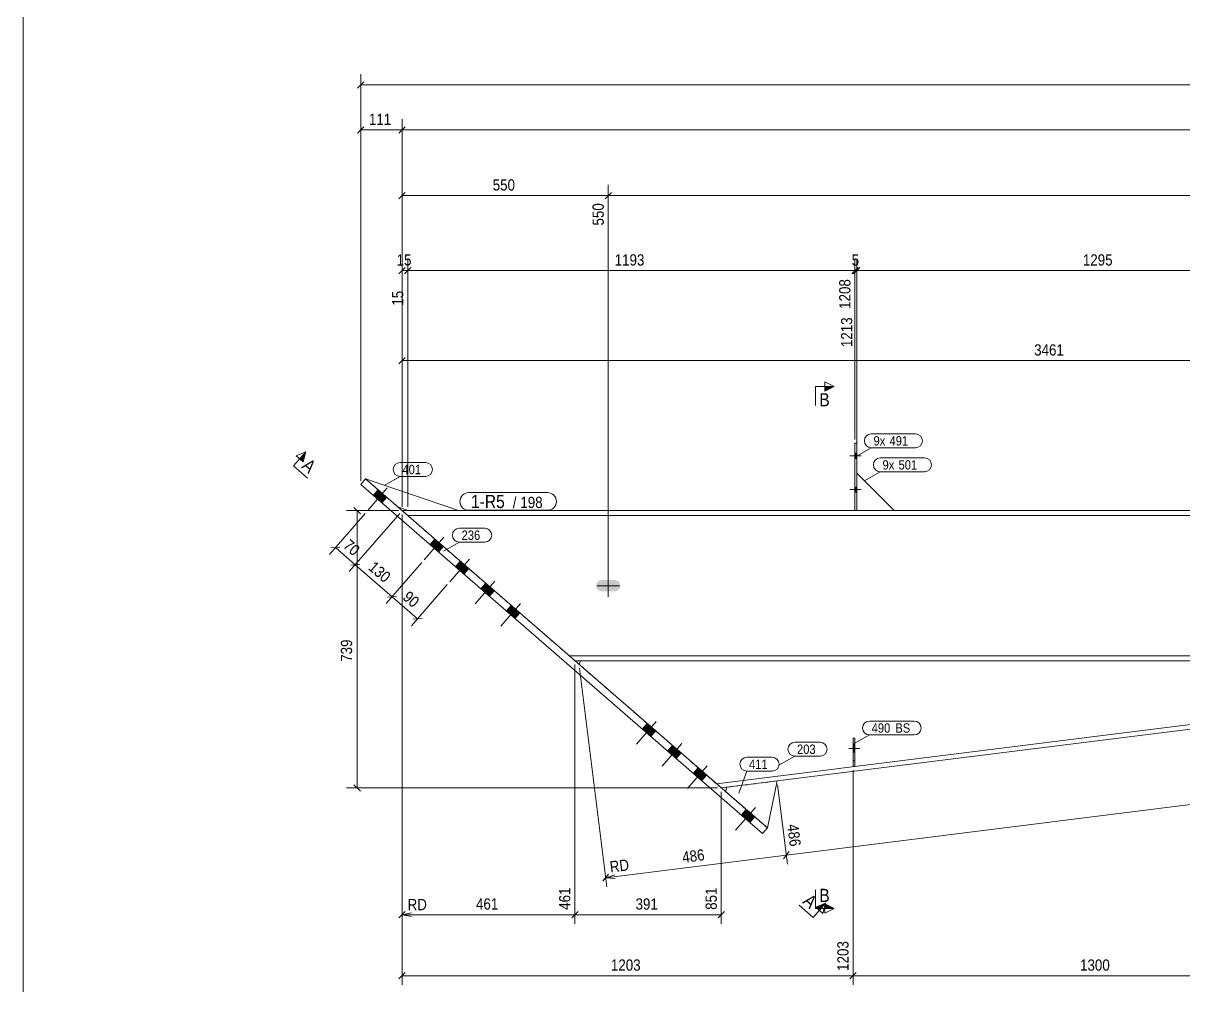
# Model space of a CAD drawing. Header units: millimetres. Extents: x 2 to 1174, y 1 to 825.
# Drawn here: x 5 to 314.6, y 311.7 to 568.4 of the extents above; entities that cross this region are included whole.
import ezdxf

# ---------------------------------------------------------------- set-up
doc = ezdxf.new("R2010")
doc.units = ezdxf.units.MM
for name, pattern in [('XKITLINE00', [0]), ('XKITLINE01', [4, 1, -1, 1, -1]), ('XKITLINE02', [4, 2, -2])]:
    doc.linetypes.add(name, pattern=pattern)
for name, color, linetype, lineweight in [('Bolt', 3, 'Continuous', 0), ('Dimensions', 7, 'Continuous', 0), ('DrawingSheet', 5, 'Continuous', 0), ('Part', 2, 'Continuous', 0), ('PartMark', 7, 'Continuous', 0), ('Section', 6, 'Continuous', 0)]:
    doc.layers.add(name, color=color, linetype=linetype, lineweight=lineweight)
doc.styles.add('ARIAL', font='ARIAL.TTF')

# ---------------------------------------------------------------- blocks, each defined once
blk = doc.blocks.new('*A17')
at = {"layer": 'Bolt'}
for points in [[(101.95, 441.99), (100.63, 440.48), (98.37, 442.44), (99.68, 443.95)], [(101.95, 441.99), (100.63, 440.48), (98.37, 442.44), (99.68, 443.95)], [(117.05, 428.87), (115.73, 427.36), (113.47, 429.33), (114.78, 430.84)], [(117.05, 428.87), (115.73, 427.36), (113.47, 429.33), (114.78, 430.84)], [(123.84, 422.97), (122.53, 421.46), (120.26, 423.43), (121.58, 424.94)], [(123.84, 422.97), (122.53, 421.46), (120.26, 423.43), (121.58, 424.94)], [(130.64, 417.07), (129.33, 415.56), (127.06, 417.53), (128.37, 419.04)], [(130.64, 417.07), (129.33, 415.56), (127.06, 417.53), (128.37, 419.04)], [(137.43, 411.17), (136.12, 409.66), (133.86, 411.62), (135.17, 413.13)], [(137.43, 411.17), (136.12, 409.66), (133.86, 411.62), (135.17, 413.13)], [(173.67, 379.69), (172.36, 378.18), (170.1, 380.15), (171.41, 381.66)], [(173.67, 379.69), (172.36, 378.18), (170.1, 380.15), (171.41, 381.66)], [(180.47, 373.79), (179.16, 372.28), (176.89, 374.25), (178.2, 375.76)], [(180.47, 373.79), (179.16, 372.28), (176.89, 374.25), (178.2, 375.76)], [(187.26, 367.89), (185.95, 366.38), (183.69, 368.35), (185, 369.86)], [(187.26, 367.89), (185.95, 366.38), (183.69, 368.35), (185, 369.86)], [(200.1, 356.74), (198.79, 355.23), (196.52, 357.2), (197.83, 358.71)], [(200.1, 356.74), (198.79, 355.23), (196.52, 357.2), (197.83, 358.71)]]:
    blk.add_hatch(color=3, dxfattribs=at).paths.add_polyline_path(points, flags=17)
at = {"layer": 'Bolt', "color": 3, "linetype": 'XKITLINE00', "lineweight": 0}
for p, q in [((96.88, 438.44), (102.12, 444.48)), ((96.88, 438.44), (102.12, 444.48)), ((98.37, 442.44), (99.68, 443.95)), ((98.37, 442.44), (99.68, 443.95)), ((100.63, 440.48), (101.95, 441.99)), ((100.63, 440.48), (101.95, 441.99)), ((111.98, 425.32), (117.23, 431.37)), ((111.98, 425.32), (117.23, 431.37)), ((113.47, 429.33), (114.78, 430.84)), ((113.47, 429.33), (114.78, 430.84)), ((115.73, 427.36), (117.05, 428.87)), ((115.73, 427.36), (117.05, 428.87)), ((118.77, 419.42), (124.02, 425.46)), ((118.77, 419.42), (124.02, 425.46)), ((120.26, 423.43), (121.58, 424.94)), ((120.26, 423.43), (121.58, 424.94)), ((122.53, 421.46), (123.84, 422.97)), ((122.53, 421.46), (123.84, 422.97)), ((125.57, 413.52), (130.82, 419.56)), ((125.57, 413.52), (130.82, 419.56)), ((127.06, 417.53), (128.37, 419.04)), ((127.06, 417.53), (128.37, 419.04)), ((129.33, 415.56), (130.64, 417.07)), ((129.33, 415.56), (130.64, 417.07)), ((132.36, 407.62), (137.61, 413.66)), ((132.36, 407.62), (137.61, 413.66)), ((133.86, 411.62), (135.17, 413.13)), ((133.86, 411.62), (135.17, 413.13)), ((136.12, 409.66), (137.43, 411.17)), ((136.12, 409.66), (137.43, 411.17)), ((168.61, 376.15), (173.85, 382.19)), ((168.61, 376.15), (173.85, 382.19)), ((170.1, 380.15), (171.41, 381.66)), ((170.1, 380.15), (171.41, 381.66)), ((172.36, 378.18), (173.67, 379.69)), ((172.36, 378.18), (173.67, 379.69)), ((175.4, 370.25), (180.65, 376.29)), ((175.4, 370.25), (180.65, 376.29)), ((176.89, 374.25), (178.2, 375.76)), ((176.89, 374.25), (178.2, 375.76)), ((179.16, 372.28), (180.47, 373.79)), ((179.16, 372.28), (180.47, 373.79)), ((182.2, 364.34), (187.44, 370.38)), ((182.2, 364.34), (187.44, 370.38)), ((183.69, 368.35), (185, 369.86)), ((183.69, 368.35), (185, 369.86)), ((185.95, 366.38), (187.26, 367.89)), ((185.95, 366.38), (187.26, 367.89)), ((195.03, 353.2), (200.28, 359.24)), ((195.03, 353.2), (200.28, 359.24)), ((196.52, 357.2), (197.83, 358.71)), ((196.52, 357.2), (197.83, 358.71)), ((198.79, 355.23), (200.1, 356.74)), ((198.79, 355.23), (200.1, 356.74))]:
    blk.add_line(p, q, dxfattribs=at)
blk = doc.blocks.new('*A18')
at = {"layer": 'Part', "color": 2, "linetype": 'XKITLINE00', "lineweight": 0}
for p, q in [((468.13, 438.4), (106.08, 438.4)), ((468.13, 437.1), (107.57, 437.1)), ((150.64, 399.7), (468.13, 399.7)), ((152.13, 398.4), (468.13, 398.4))]:
    blk.add_line(p, q, dxfattribs=at)
at = {"layer": 'Part', "color": 7, "linetype": 'XKITLINE01', "lineweight": 0}
blk.add_line((106.08, 438.4), (152.13, 398.4), dxfattribs=at)
blk = doc.blocks.new('*A21')
at = {"layer": 'Part', "color": 7, "linetype": 'XKITLINE01', "lineweight": 0}
for p, q in [((226.34, 377.73), (226.34, 370.23)), ((226.84, 377.73), (226.34, 377.73)), ((226.84, 370.23), (226.84, 377.73)), ((226.34, 371.73), (226.84, 371.73)), ((226.34, 370.23), (226.84, 370.23))]:
    blk.add_line(p, q, dxfattribs=at)
blk = doc.blocks.new('*A22')
at = {"layer": 'Part', "color": 2, "linetype": 'XKITLINE00', "lineweight": 0}
for p, q in [((226.34, 370.23), (226.34, 377.73)), ((226.34, 377.73), (226.84, 377.73)), ((226.84, 377.73), (226.84, 370.23)), ((226.83, 370.23), (226.34, 370.23))]:
    blk.add_line(p, q, dxfattribs=at)
at = {"layer": 'Part', "color": 7, "linetype": 'XKITLINE01', "lineweight": 0}
for p, q in [((226.34, 371.73), (226.84, 371.73)), ((226.84, 370.23), (226.83, 370.23)), ((226.83, 370.23), (226.84, 370.23))]:
    blk.add_line(p, q, dxfattribs=at)
blk = doc.blocks.new('*A23')
at = {"layer": 'Part', "color": 2, "linetype": 'XKITLINE00', "lineweight": 0}
blk.add_line((237.34, 438.4), (227.34, 448.4), dxfattribs=at)
at = {"layer": 'Part', "color": 7, "linetype": 'XKITLINE01', "lineweight": 0}
for p, q in [((227.34, 448.4), (227.34, 438.4)), ((227.34, 438.4), (237.34, 438.4))]:
    blk.add_line(p, q, dxfattribs=at)
blk = doc.blocks.new('*A24')
at = {"layer": 'Part', "color": 2, "linetype": 'XKITLINE00', "lineweight": 0}
for p, q in [((226.84, 456.4), (227.34, 456.4)), ((226.84, 456.4), (226.84, 438.4)), ((227.34, 456.4), (227.34, 438.4))]:
    blk.add_line(p, q, dxfattribs=at)
at = {"layer": 'Part', "color": 7, "linetype": 'XKITLINE01', "lineweight": 0}
blk.add_line((227.34, 438.4), (226.84, 438.4), dxfattribs=at)
blk = doc.blocks.new('*A55')
at = {"layer": 'Part', "color": 7, "linetype": 'XKITLINE01', "lineweight": 0}
for p, q in [((206.09, 366.33), (192.69, 364.65)), ((192.34, 363.48), (203.48, 353.81))]:
    blk.add_line(p, q, dxfattribs=at)
at = {"layer": 'Part', "color": 2, "linetype": 'XKITLINE00', "lineweight": 0}
for p, q in [((206.09, 366.33), (203.48, 353.81)), ((192.69, 364.65), (192.34, 363.48))]:
    blk.add_line(p, q, dxfattribs=at)
blk = doc.blocks.new('*A56')
at = {"layer": 'Part', "color": 2, "linetype": 'XKITLINE00', "lineweight": 0}
for p, q in [((96.34, 446.86), (121.08, 438.4)), ((107.58, 438.4), (104.94, 439.38))]:
    blk.add_line(p, q, dxfattribs=at)
at = {"layer": 'Part', "color": 7, "linetype": 'XKITLINE01', "lineweight": 0}
for p, q in [((96.34, 446.86), (104.94, 439.38)), ((121.08, 438.4), (107.58, 438.4))]:
    blk.add_line(p, q, dxfattribs=at)
blk = doc.blocks.new('*A57')
at = {"layer": 'Part', "color": 2, "linetype": 'XKITLINE00', "lineweight": 0}
for p, q in [((153.25, 397.43), (153.62, 398.4)), ((189.88, 365.61), (452.13, 398.4)), ((452.3, 397.11), (191.2, 364.47)), ((452.13, 398.4), (452.3, 397.11))]:
    blk.add_line(p, q, dxfattribs=at)
at = {"layer": 'Part', "color": 7, "linetype": 'XKITLINE01', "lineweight": 0}
for p, q in [((191.2, 364.47), (153.25, 397.43)), ((153.62, 398.4), (452.13, 398.4))]:
    blk.add_line(p, q, dxfattribs=at)
blk = doc.blocks.new('*A58')
at = {"layer": 'Part', "color": 2, "linetype": 'XKITLINE00', "lineweight": 0}
for p, q in [((96.34, 446.86), (95.02, 445.35)), ((96.34, 446.86), (203.48, 353.81)), ((95.02, 445.35), (202.16, 352.3)), ((202.16, 352.3), (203.48, 353.81))]:
    blk.add_line(p, q, dxfattribs=at)
blk = doc.blocks.new('*A61')
at = {"layer": 'Bolt'}
blk.add_hatch(color=3, dxfattribs=at).paths.add_polyline_path([(157.92, 417.83), (157.8, 418.4), (157.92, 418.97), (158.24, 419.46), (158.73, 419.78), (159.3, 419.9), (162.8, 419.9), (163.38, 419.78), (163.87, 419.46), (164.19, 418.97), (164.3, 418.4), (164.19, 417.83), (163.87, 417.34), (163.38, 417.01), (162.8, 416.9), (159.3, 416.9), (158.73, 417.01), (158.24, 417.34)], flags=17)
at = {"layer": 'Bolt', "color": 3, "linetype": 'XKITLINE00', "lineweight": 0}
for p, q in [((161.05, 415.4), (161.05, 421.4)), ((164.05, 418.4), (158.05, 418.4))]:
    blk.add_line(p, q, dxfattribs=at)
blk = doc.blocks.new('*A63')
at = {"layer": 'Bolt', "color": 3, "linetype": 'XKITLINE02', "lineweight": 0}
for p, q in [((228.19, 375.03), (225.19, 375.03)), ((226.84, 376.02), (226.34, 376.02)), ((226.84, 374.05), (226.34, 374.05))]:
    blk.add_line(p, q, dxfattribs=at)
blk = doc.blocks.new('*A64')
at = {"layer": 'Bolt'}
blk.add_hatch(color=3, dxfattribs=at).paths.add_polyline_path([(226.84, 374.05), (226.34, 374.05), (226.34, 376.02), (226.84, 376.02)], flags=17)
at = {"layer": 'Bolt', "color": 3, "linetype": 'XKITLINE00', "lineweight": 0}
for p, q in [((228.19, 375.03), (225.19, 375.03)), ((226.84, 376.02), (226.34, 376.02)), ((226.84, 374.05), (226.34, 374.05))]:
    blk.add_line(p, q, dxfattribs=at)
blk = doc.blocks.new('*A65')
at = {"layer": 'Bolt'}
for points in [[(226.84, 453.7), (227.34, 453.7), (227.34, 452.3), (226.84, 452.3)], [(226.84, 453.7), (227.34, 453.7), (227.34, 452.3), (226.84, 452.3)], [(226.84, 444.7), (227.34, 444.7), (227.34, 443.3), (226.84, 443.3)], [(226.84, 444.7), (227.34, 444.7), (227.34, 443.3), (226.84, 443.3)]]:
    blk.add_hatch(color=3, dxfattribs=at).paths.add_polyline_path(points, flags=17)
at = {"layer": 'Bolt', "color": 3, "linetype": 'XKITLINE00', "lineweight": 0}
for p, q in [((228.5, 453), (225.5, 453)), ((228.5, 453), (225.5, 453)), ((227.34, 453.7), (226.84, 453.7)), ((227.34, 453.7), (226.84, 453.7)), ((227.34, 452.3), (226.84, 452.3)), ((227.34, 452.3), (226.84, 452.3)), ((228.5, 444), (225.5, 444)), ((228.5, 444), (225.5, 444)), ((227.34, 444.7), (226.84, 444.7)), ((227.34, 444.7), (226.84, 444.7)), ((227.34, 443.3), (226.84, 443.3)), ((227.34, 443.3), (226.84, 443.3))]:
    blk.add_line(p, q, dxfattribs=at)
blk = doc.blocks.new('*A213')
at = {"layer": 'DrawingSheet', "color": 5, "linetype": 'XKITLINE00', "lineweight": 0}
blk.add_line((5, 825), (5, 5), dxfattribs=at)
blk = doc.blocks.new('*A221')
at = {"layer": 'Dimensions', "color": 7, "linetype": 'XKITLINE00', "lineweight": 0}
for p, q in [((96.22, 437.68), (86.72, 426.74)), ((105.42, 437.64), (91.98, 422.17)), ((89.49, 428.63), (87.09, 428.46)), ((88.29, 428.55), (93.55, 423.98)), ((94.75, 424.06), (92.35, 423.89))]:
    blk.add_line(p, q, dxfattribs=at)
at = {"layer": 'Dimensions', "color": 3}
for p in [(88.29, 428.55), (93.55, 423.98)]:
    blk.add_point(p, dxfattribs=at)
at = {"layer": 'Dimensions', "color": 3, "style": 'ARIAL', "width": 0.85}
blk.add_text('70', height=3, rotation=-40.9722, dxfattribs=at).set_placement((90.13, 428.74))
blk = doc.blocks.new('*A222')
at = {"layer": 'Dimensions', "color": 7, "linetype": 'XKITLINE00', "lineweight": 0}
for p, q in [((105.42, 437.64), (91.98, 422.17)), ((111.32, 424.57), (101.82, 413.62)), ((94.75, 424.06), (92.35, 423.89)), ((93.55, 423.98), (103.39, 415.43)), ((104.59, 415.52), (102.19, 415.35))]:
    blk.add_line(p, q, dxfattribs=at)
at = {"layer": 'Dimensions', "color": 3}
for p in [(93.55, 423.98), (103.39, 415.43)]:
    blk.add_point(p, dxfattribs=at)
at = {"layer": 'Dimensions', "color": 3, "style": 'ARIAL', "width": 0.85}
blk.add_text('130', height=3, rotation=-40.9722, dxfattribs=at).set_placement((96.84, 422.91))
blk = doc.blocks.new('*A223')
at = {"layer": 'Dimensions', "color": 7, "linetype": 'XKITLINE00', "lineweight": 0}
for p, q in [((111.32, 424.57), (101.82, 413.62)), ((118.12, 418.67), (108.61, 407.72)), ((104.59, 415.52), (102.19, 415.35)), ((103.39, 415.43), (110.18, 409.53)), ((111.38, 409.62), (108.99, 409.45))]:
    blk.add_line(p, q, dxfattribs=at)
at = {"layer": 'Dimensions', "color": 3}
for p in [(103.39, 415.43), (110.18, 409.53)]:
    blk.add_point(p, dxfattribs=at)
at = {"layer": 'Dimensions', "color": 3, "style": 'ARIAL', "width": 0.85}
blk.add_text('90', height=3, rotation=-40.9722, dxfattribs=at).set_placement((105.99, 414.96))
blk = doc.blocks.new('*A224')
at = {"layer": 'Dimensions', "color": 7, "linetype": 'XKITLINE00', "lineweight": 0}
for p, q in [((105.08, 438.4), (91.23, 438.4)), ((93.23, 439.25), (94.92, 437.55)), ((94.08, 364.47), (94.08, 438.4)), ((93.23, 365.32), (94.92, 363.62)), ((190.2, 364.47), (91.23, 364.47))]:
    blk.add_line(p, q, dxfattribs=at)
at = {"layer": 'Dimensions', "color": 3}
for p in [(94.08, 438.4), (94.08, 364.47)]:
    blk.add_point(p, dxfattribs=at)
at = {"layer": 'Dimensions', "color": 3, "style": 'ARIAL', "width": 0.85}
blk.add_text('739', height=3, rotation=90.0002, dxfattribs=at).set_placement((92.73, 398.1))
blk = doc.blocks.new('*A225')
at = {"layer": 'Dimensions', "color": 7, "linetype": 'XKITLINE00', "lineweight": 0}
for p, q in [((95.02, 446.35), (95.02, 554.75)), ((95.87, 552.75), (94.18, 551.05)), ((95.02, 551.9), (931.54, 551.9))]:
    blk.add_line(p, q, dxfattribs=at)
at = {"layer": 'Dimensions', "color": 3}
blk.add_point((95.02, 551.9), dxfattribs=at)
blk = doc.blocks.new('*A226')
at = {"layer": 'Dimensions', "color": 7, "linetype": 'XKITLINE00', "lineweight": 0}
for p, q in [((95.02, 446.35), (95.02, 542.75)), ((106.08, 439.4), (106.08, 542.75)), ((95.87, 540.75), (94.18, 539.05)), ((95.02, 539.9), (106.08, 539.9)), ((106.92, 540.75), (105.23, 539.05))]:
    blk.add_line(p, q, dxfattribs=at)
at = {"layer": 'Dimensions', "color": 3}
for p in [(95.02, 539.9), (106.08, 539.9)]:
    blk.add_point(p, dxfattribs=at)
at = {"layer": 'Dimensions', "color": 3, "style": 'ARIAL', "width": 0.85}
blk.add_text('111', height=3, dxfattribs=at).set_placement((97.21, 541.25))
blk = doc.blocks.new('*A227')
at = {"layer": 'Dimensions', "color": 7, "linetype": 'XKITLINE00', "lineweight": 0}
for p, q in [((106.08, 439.4), (106.08, 505.25)), ((107.58, 439.4), (107.58, 505.25)), ((106.92, 503.25), (105.23, 501.55)), ((106.08, 502.4), (107.58, 502.4)), ((108.42, 503.25), (106.73, 501.55))]:
    blk.add_line(p, q, dxfattribs=at)
at = {"layer": 'Dimensions', "color": 3}
for p in [(106.08, 502.4), (107.58, 502.4)]:
    blk.add_point(p, dxfattribs=at)
at = {"layer": 'Dimensions', "color": 3, "style": 'ARIAL', "width": 0.85}
blk.add_text('15', height=3, dxfattribs=at).set_placement((104.6, 503.75))
blk.add_text('15', height=3, rotation=90.0002, dxfattribs=at).set_placement((106.38, 493.05))
blk = doc.blocks.new('*A228')
at = {"layer": 'PartMark', "color": 7, "linetype": 'XKITLINE00', "lineweight": 0}
for p, q in [((105.56, 451.23), (112.32, 451.23)), ((101.32, 445.13), (105.56, 447.53)), ((105.56, 447.53), (112.32, 447.53))]:
    blk.add_line(p, q, dxfattribs=at)
for centre, start, end in [((105.56, 449.38), 90, 270), ((112.32, 449.38), 270, 90)]:
    blk.add_arc(centre, 1.85, start, end, dxfattribs=at)
at = {"layer": 'PartMark', "color": 3, "style": 'ARIAL', "width": 0.85}
blk.add_text('401', height=2.5, dxfattribs=at).set_placement((106.16, 448.13))
blk = doc.blocks.new('*A229')
at = {"layer": 'Section'}
for points in [[(78.72, 452.23), (80.35, 454.11), (79.66, 451.41)], [(216.4, 332.65), (218.98, 333.72), (217.34, 331.83)]]:
    blk.add_hatch(color=3, dxfattribs=at).paths.add_polyline_path(points, flags=17)
at = {"layer": 'Section', "color": 1, "linetype": 'XKITLINE00', "lineweight": 0}
for p, q in [((77.08, 450.34), (80.35, 454.11)), ((77.08, 450.34), (80.85, 447.06)), ((215.7, 329.95), (211.93, 333.23)), ((215.7, 329.95), (218.98, 333.72))]:
    blk.add_line(p, q, dxfattribs=at)
at = {"layer": 'Section', "color": 3, "linetype": 'XKITLINE00', "lineweight": 0}
for p, q in [((77.77, 453.05), (80.35, 454.11)), ((79.66, 451.41), (77.77, 453.05)), ((80.35, 454.11), (79.66, 451.41)), ((218.98, 333.72), (216.4, 332.65)), ((216.4, 332.65), (218.29, 331.02)), ((218.98, 333.72), (218.29, 331.02))]:
    blk.add_line(p, q, dxfattribs=at)
at = {"layer": 'Section', "color": 7, "style": 'ARIAL', "width": 0.85}
for p in [(79.05, 449.95), (212.69, 333.89)]:
    blk.add_text('A', height=3.5, rotation=-40.9722, dxfattribs=at).set_placement(p)
blk = doc.blocks.new('*A231')
at = {"layer": 'Dimensions', "color": 7, "linetype": 'XKITLINE00', "lineweight": 0}
for p, q in [((106.08, 439.4), (106.08, 542.75)), ((106.92, 540.75), (105.23, 539.05)), ((106.08, 539.9), (929.54, 539.9))]:
    blk.add_line(p, q, dxfattribs=at)
at = {"layer": 'Dimensions', "color": 3}
blk.add_point((106.08, 539.9), dxfattribs=at)
blk = doc.blocks.new('*A240')
at = {"layer": 'PartMark', "color": 7, "linetype": 'XKITLINE00', "lineweight": 0}
for p, q in [((121.33, 433.71), (128.1, 433.71)), ((117.09, 427.61), (121.33, 430.01)), ((121.33, 430.01), (128.1, 430.01))]:
    blk.add_line(p, q, dxfattribs=at)
for centre, start, end in [((121.33, 431.86), 90, 270), ((128.1, 431.86), 270, 90)]:
    blk.add_arc(centre, 1.85, start, end, dxfattribs=at)
at = {"layer": 'PartMark', "color": 3, "style": 'ARIAL', "width": 0.85}
blk.add_text('236', height=2.5, dxfattribs=at).set_placement((121.93, 430.61))
blk = doc.blocks.new('*A241')
at = {"layer": 'PartMark', "color": 7, "linetype": 'XKITLINE00', "lineweight": 0}
for p, q in [((210.8, 376.64), (217.57, 376.64)), ((206.56, 370.55), (210.8, 372.94)), ((210.8, 372.94), (217.57, 372.94))]:
    blk.add_line(p, q, dxfattribs=at)
for centre, start, end in [((210.8, 374.79), 90, 270), ((217.57, 374.79), 270, 90)]:
    blk.add_arc(centre, 1.85, start, end, dxfattribs=at)
at = {"layer": 'PartMark', "color": 3, "style": 'ARIAL', "width": 0.85}
blk.add_text('203', height=2.5, dxfattribs=at).set_placement((211.4, 373.54))
blk = doc.blocks.new('*A242')
at = {"layer": 'PartMark', "color": 7, "linetype": 'XKITLINE00', "lineweight": 0}
for p, q in [((197.99, 372.64), (204.75, 372.64)), ((195.92, 363.06), (197.99, 368.94)), ((197.99, 368.94), (204.75, 368.94))]:
    blk.add_line(p, q, dxfattribs=at)
for centre, start, end in [((197.99, 370.79), 90, 270), ((204.75, 370.79), 270, 90)]:
    blk.add_arc(centre, 1.85, start, end, dxfattribs=at)
at = {"layer": 'PartMark', "color": 3, "style": 'ARIAL', "width": 0.85}
blk.add_text('411', height=2.5, dxfattribs=at).set_placement((198.59, 369.54))
blk = doc.blocks.new('*A247')
at = {"layer": 'PartMark', "color": 7, "linetype": 'XKITLINE00', "lineweight": 0}
for p, q in [((123.83, 443.2), (144.88, 443.2)), ((123.83, 438.5), (144.88, 438.5))]:
    blk.add_line(p, q, dxfattribs=at)
for centre, start, end in [((123.83, 440.85), 90, 270), ((144.88, 440.85), 270, 90)]:
    blk.add_arc(centre, 2.35, start, end, dxfattribs=at)
at = {"layer": 'PartMark', "color": 1, "style": 'ARIAL', "width": 0.85}
blk.add_text('1-R5', height=3.5, dxfattribs=at).set_placement((124.43, 439.1))
at = {"layer": 'PartMark', "color": 3, "style": 'ARIAL', "width": 0.85}
for s, p in [('/', (135.59, 439.1)), ('198', (137.6, 439.1))]:
    blk.add_text(s, height=3, dxfattribs=at).set_placement(p)
blk = doc.blocks.new('*A248')
at = {"layer": 'PartMark', "color": 7, "linetype": 'XKITLINE00', "lineweight": 0}
for p, q in [((233.61, 452.46), (245.39, 452.46)), ((229.37, 446.37), (233.61, 448.76)), ((233.61, 448.76), (245.39, 448.76))]:
    blk.add_line(p, q, dxfattribs=at)
for centre, start, end in [((233.61, 450.61), 90, 270), ((245.39, 450.61), 270, 90)]:
    blk.add_arc(centre, 1.85, start, end, dxfattribs=at)
at = {"layer": 'PartMark', "color": 3, "style": 'ARIAL', "width": 0.85}
for s, p in [('9x', (234.21, 449.36)), ('501', (238.48, 449.36))]:
    blk.add_text(s, height=2.5, dxfattribs=at).set_placement(p)
blk = doc.blocks.new('*A249')
at = {"layer": 'PartMark', "color": 7, "linetype": 'XKITLINE00', "lineweight": 0}
for p, q in [((231.21, 458.86), (242.99, 458.86)), ((226.97, 452.77), (231.21, 455.16)), ((231.21, 455.16), (242.99, 455.16))]:
    blk.add_line(p, q, dxfattribs=at)
for centre, start, end in [((231.21, 457.01), 90, 270), ((242.99, 457.01), 270, 90)]:
    blk.add_arc(centre, 1.85, start, end, dxfattribs=at)
at = {"layer": 'PartMark', "color": 3, "style": 'ARIAL', "width": 0.85}
for s, p in [('9x', (231.81, 455.76)), ('491', (236.08, 455.76))]:
    blk.add_text(s, height=2.5, dxfattribs=at).set_placement(p)
blk = doc.blocks.new('*A257')
at = {"layer": 'PartMark', "color": 7, "linetype": 'XKITLINE00', "lineweight": 0}
for p, q in [((230.71, 382.3), (242.67, 382.3)), ((226.47, 376.2), (230.71, 378.6)), ((230.71, 378.6), (242.67, 378.6))]:
    blk.add_line(p, q, dxfattribs=at)
for centre, start, end in [((230.71, 380.45), 90, 270), ((242.67, 380.45), 270, 90)]:
    blk.add_arc(centre, 1.85, start, end, dxfattribs=at)
at = {"layer": 'PartMark', "color": 3, "style": 'ARIAL', "width": 0.85}
for s, p in [('490', (231.31, 379.2)), ('BS', (237.62, 379.2))]:
    blk.add_text(s, height=2.5, dxfattribs=at).set_placement(p)
blk = doc.blocks.new('*A260')
at = {"layer": 'Section'}
for points in [[(218.84, 471.47), (221.34, 471.47), (218.84, 470.22)], [(218.84, 333.58), (221.34, 332.33), (218.84, 332.33)]]:
    blk.add_hatch(color=3, dxfattribs=at).paths.add_polyline_path(points, flags=17)
at = {"layer": 'Section', "color": 1, "linetype": 'XKITLINE00', "lineweight": 0}
for p, q in [((216.34, 471.47), (216.34, 466.47)), ((216.34, 471.47), (221.34, 471.47)), ((216.34, 332.33), (216.34, 337.33)), ((216.34, 332.33), (221.34, 332.33))]:
    blk.add_line(p, q, dxfattribs=at)
at = {"layer": 'Section', "color": 3, "linetype": 'XKITLINE00', "lineweight": 0}
for p, q in [((218.84, 470.22), (218.84, 472.72)), ((218.84, 472.72), (221.34, 471.47)), ((221.34, 471.47), (218.84, 470.22)), ((221.34, 332.33), (218.84, 333.58)), ((218.84, 333.58), (218.84, 331.08)), ((221.34, 332.33), (218.84, 331.08))]:
    blk.add_line(p, q, dxfattribs=at)
at = {"layer": 'Section', "color": 7, "style": 'ARIAL', "width": 0.85}
for p in [(217.34, 466.22), (217.34, 334.08)]:
    blk.add_text('B', height=3.5, dxfattribs=at).set_placement(p)
blk = doc.blocks.new('*A267')
at = {"layer": 'Dimensions', "color": 7, "linetype": 'XKITLINE00', "lineweight": 0}
for p, q in [((106.08, 437.4), (106.08, 328.28)), ((106.08, 437.4), (106.08, 328.28)), ((152.13, 397.4), (152.13, 328.28)), ((106.92, 331.53), (105.23, 329.83)), ((152.98, 331.53), (151.29, 329.83)), ((108.58, 331.18), (106.08, 330.68)), ((106.08, 330.68), (152.13, 330.68)), ((108.58, 330.18), (106.08, 330.68)), ((113.3, 330.68), (106.08, 330.68))]:
    blk.add_line(p, q, dxfattribs=at)
at = {"layer": 'Dimensions', "color": 3}
for p in [(106.08, 330.68), (152.13, 330.68)]:
    blk.add_point(p, dxfattribs=at)
at = {"layer": 'Dimensions', "color": 7}
blk.add_point((106.08, 330.68), dxfattribs=at)
at = {"layer": 'Dimensions', "color": 3, "style": 'ARIAL', "width": 0.85}
blk.add_text('461', height=3, rotation=90.0002, dxfattribs=at).set_placement((150.93, 331.98))
for s, p in [('RD', (107.52, 331.88)), ('461', (125.77, 332.03))]:
    blk.add_text(s, height=3, dxfattribs=at).set_placement(p)
blk = doc.blocks.new('*A268')
at = {"layer": 'Dimensions', "color": 7, "linetype": 'XKITLINE00', "lineweight": 0}
for p, q in [((152.13, 397.4), (152.13, 328.28)), ((191.2, 363.47), (191.2, 328.28)), ((152.98, 331.53), (151.29, 329.83)), ((192.05, 331.53), (190.35, 329.83)), ((152.13, 330.68), (191.2, 330.68))]:
    blk.add_line(p, q, dxfattribs=at)
at = {"layer": 'Dimensions', "color": 3}
for p in [(152.13, 330.68), (191.2, 330.68)]:
    blk.add_point(p, dxfattribs=at)
at = {"layer": 'Dimensions', "color": 3, "style": 'ARIAL', "width": 0.85}
blk.add_text('851', height=3, rotation=90.0002, dxfattribs=at).set_placement((190, 331.98))
blk.add_text('391', height=3, dxfattribs=at).set_placement((168.33, 332.03))
blk = doc.blocks.new('*A269')
at = {"layer": 'Dimensions', "color": 7, "linetype": 'XKITLINE00', "lineweight": 0}
for p, q in [((106.08, 439.4), (106.08, 481.25)), ((106.92, 479.25), (105.23, 477.55)), ((106.08, 478.4), (452.13, 478.4))]:
    blk.add_line(p, q, dxfattribs=at)
at = {"layer": 'Dimensions', "color": 3}
blk.add_point((106.08, 478.4), dxfattribs=at)
at = {"layer": 'Dimensions', "color": 3, "style": 'ARIAL', "width": 0.85}
blk.add_text('3461', height=3, dxfattribs=at).set_placement((274.65, 479.75))
blk = doc.blocks.new('*A271')
at = {"layer": 'Dimensions', "color": 7, "linetype": 'XKITLINE00', "lineweight": 0}
for p, q in [((106.92, 523.25), (105.23, 521.55)), ((106.08, 439.4), (106.08, 525.25)), ((161.9, 523.25), (160.21, 521.55)), ((161.05, 419.4), (161.05, 525.25)), ((106.08, 522.4), (161.05, 522.4))]:
    blk.add_line(p, q, dxfattribs=at)
at = {"layer": 'Dimensions', "color": 3}
for p in [(106.08, 522.4), (161.05, 522.4)]:
    blk.add_point(p, dxfattribs=at)
at = {"layer": 'Dimensions', "color": 3, "style": 'ARIAL', "width": 0.85}
blk.add_text('550', height=3, dxfattribs=at).set_placement((130.23, 523.75))
blk.add_text('550', height=3, rotation=90.0002, dxfattribs=at).set_placement((159.85, 514.42))
blk = doc.blocks.new('*A272')
at = {"layer": 'Dimensions', "color": 7, "linetype": 'XKITLINE00', "lineweight": 0}
for p, q in [((161.9, 523.25), (160.21, 521.55)), ((161.05, 419.4), (161.05, 525.25)), ((161.05, 522.4), (568.51, 522.4))]:
    blk.add_line(p, q, dxfattribs=at)
at = {"layer": 'Dimensions', "color": 3}
blk.add_point((161.05, 522.4), dxfattribs=at)
blk = doc.blocks.new('*A274')
at = {"layer": 'Dimensions', "color": 7, "linetype": 'XKITLINE00', "lineweight": 0}
for p, q in [((106.08, 437.4), (106.08, 312)), ((226.34, 369.23), (226.34, 312)), ((106.92, 315.25), (105.23, 313.55)), ((106.08, 314.4), (226.34, 314.4)), ((227.19, 315.25), (225.49, 313.55))]:
    blk.add_line(p, q, dxfattribs=at)
at = {"layer": 'Dimensions', "color": 3}
for p in [(106.08, 314.4), (226.34, 314.4)]:
    blk.add_point(p, dxfattribs=at)
at = {"layer": 'Dimensions', "color": 3, "style": 'ARIAL', "width": 0.85}
blk.add_text('1203', height=3, rotation=90.0002, dxfattribs=at).set_placement((225.14, 315.7))
blk.add_text('1203', height=3, dxfattribs=at).set_placement((161.76, 315.75))
blk = doc.blocks.new('*A275')
at = {"layer": 'Dimensions', "color": 7, "linetype": 'XKITLINE00', "lineweight": 0}
for p, q in [((356.34, 398.7), (356.34, 312)), ((226.34, 369.23), (226.34, 312)), ((227.19, 315.25), (225.49, 313.55)), ((226.34, 314.4), (356.34, 314.4)), ((357.19, 315.25), (355.49, 313.55))]:
    blk.add_line(p, q, dxfattribs=at)
at = {"layer": 'Dimensions', "color": 3}
for p in [(226.34, 314.4), (356.34, 314.4)]:
    blk.add_point(p, dxfattribs=at)
at = {"layer": 'Dimensions', "color": 3, "style": 'ARIAL', "width": 0.85}
blk.add_text('2503', height=3, rotation=90.0002, dxfattribs=at).set_placement((355.14, 315.7))
blk.add_text('1300', height=3, dxfattribs=at).set_placement((286.89, 315.75))
blk = doc.blocks.new('*A278')
at = {"layer": 'Dimensions', "color": 7, "linetype": 'XKITLINE00', "lineweight": 0}
for p, q in [((107.58, 439.4), (107.58, 505.25)), ((226.84, 457.4), (226.84, 505.25)), ((108.42, 503.25), (106.73, 501.55)), ((107.58, 502.4), (226.84, 502.4)), ((227.69, 503.25), (225.99, 501.55))]:
    blk.add_line(p, q, dxfattribs=at)
at = {"layer": 'Dimensions', "color": 3}
for p in [(107.58, 502.4), (226.84, 502.4)]:
    blk.add_point(p, dxfattribs=at)
at = {"layer": 'Dimensions', "color": 3, "style": 'ARIAL', "width": 0.85}
blk.add_text('1193', height=3, dxfattribs=at).set_placement((162.76, 503.75))
blk.add_text('1208', height=3, rotation=90.0002, dxfattribs=at).set_placement((225.64, 492.2))
blk = doc.blocks.new('*A279')
at = {"layer": 'Dimensions', "color": 7, "linetype": 'XKITLINE00', "lineweight": 0}
for p, q in [((226.84, 457.4), (226.84, 505.25)), ((227.34, 449.4), (227.34, 505.25)), ((227.69, 503.25), (225.99, 501.55)), ((228.19, 503.25), (226.49, 501.55)), ((226.84, 502.4), (227.34, 502.4))]:
    blk.add_line(p, q, dxfattribs=at)
at = {"layer": 'Dimensions', "color": 3}
for p in [(226.84, 502.4), (227.34, 502.4)]:
    blk.add_point(p, dxfattribs=at)
at = {"layer": 'Dimensions', "color": 3, "style": 'ARIAL', "width": 0.85}
blk.add_text('5', height=3, dxfattribs=at).set_placement((225.98, 503.75))
blk.add_text('1213', height=3, rotation=90.0002, dxfattribs=at).set_placement((226.14, 482))
blk = doc.blocks.new('*A280')
at = {"layer": 'Dimensions', "color": 7, "linetype": 'XKITLINE00', "lineweight": 0}
for p, q in [((227.34, 449.4), (227.34, 505.25)), ((356.84, 457.4), (356.84, 505.25)), ((228.19, 503.25), (226.49, 501.55)), ((227.34, 502.4), (356.84, 502.4)), ((357.69, 503.25), (355.99, 501.55))]:
    blk.add_line(p, q, dxfattribs=at)
at = {"layer": 'Dimensions', "color": 3}
for p in [(227.34, 502.4), (356.84, 502.4)]:
    blk.add_point(p, dxfattribs=at)
at = {"layer": 'Dimensions', "color": 3, "style": 'ARIAL', "width": 0.85}
blk.add_text('1295', height=3, dxfattribs=at).set_placement((287.64, 503.75))
blk.add_text('2508', height=3, rotation=90.0002, dxfattribs=at).set_placement((355.64, 492.2))
blk = doc.blocks.new('*A292')
at = {"layer": 'Dimensions', "color": 7, "linetype": 'XKITLINE00', "lineweight": 0}
for p, q in [((153.38, 396.44), (160.66, 338.15)), ((153.38, 396.44), (160.66, 338.15)), ((206.21, 365.34), (208.86, 344.18)), ((209.3, 347.5), (207.82, 345.61)), ((160.36, 340.53), (208.56, 346.56)), ((161.1, 341.48), (159.63, 339.58)), ((167.53, 341.43), (160.36, 340.53)), ((162.78, 341.34), (160.36, 340.53)), ((162.91, 340.35), (160.36, 340.53))]:
    blk.add_line(p, q, dxfattribs=at)
at = {"layer": 'Dimensions', "color": 3}
for p in [(208.56, 346.56), (160.36, 340.53)]:
    blk.add_point(p, dxfattribs=at)
at = {"layer": 'Dimensions', "color": 7}
blk.add_point((160.36, 340.53), dxfattribs=at)
at = {"layer": 'Dimensions', "color": 3, "style": 'ARIAL', "width": 0.85}
for s, rotation, p in [('486', -82.8726, (208.76, 354.62)), ('486', 7.1276, (180.98, 344.47)), ('RD', 7.1276, (161.65, 341.9))]:
    blk.add_text(s, height=3, rotation=rotation, dxfattribs=at).set_placement(p)
blk = doc.blocks.new('*A293')
at = {"layer": 'Dimensions', "color": 7, "linetype": 'XKITLINE00', "lineweight": 0}
for p, q in [((452.42, 396.12), (455.06, 374.96)), ((455.5, 378.28), (454.03, 376.39)), ((208.56, 346.56), (454.77, 377.34)), ((206.21, 365.34), (208.86, 344.18)), ((209.3, 347.5), (207.82, 345.61))]:
    blk.add_line(p, q, dxfattribs=at)
at = {"layer": 'Dimensions', "color": 3}
for p in [(454.77, 377.34), (208.56, 346.56)]:
    blk.add_point(p, dxfattribs=at)
at = {"layer": 'Dimensions', "color": 3, "style": 'ARIAL', "width": 0.85}
for s, rotation, p in [('2967', -82.8726, (454.69, 387.61)), ('2481', 7.1276, (327.08, 362.73))]:
    blk.add_text(s, height=3, rotation=rotation, dxfattribs=at).set_placement(p)

msp = doc.modelspace()

# ---------------------------------------------------------------- block references
at = {"lineweight": 0}
for name in ['*A213', '*A225', '*A226', '*A231', '*A271', '*A272', '*A227', '*A278', '*A279', '*A280', '*A269', '*A260', '*A249', '*A24', '*A229', '*A65', '*A248', '*A228', '*A58', '*A56', '*A23', '*A17', '*A247', '*A221', '*A224', '*A222', '*A267', '*A274', '*A240', '*A223', '*A61', '*A268', '*A57', '*A292', '*A275', '*A293', '*A257', '*A21', '*A22', '*A241', '*A63', '*A64', '*A242', '*A55']:
    msp.add_blockref(name, (0, 0), dxfattribs=at)
at = {"layer": 'Part', "lineweight": 0}
msp.add_blockref('*A18', (0, 0), dxfattribs=at)

doc.saveas('drawing.dxf')
